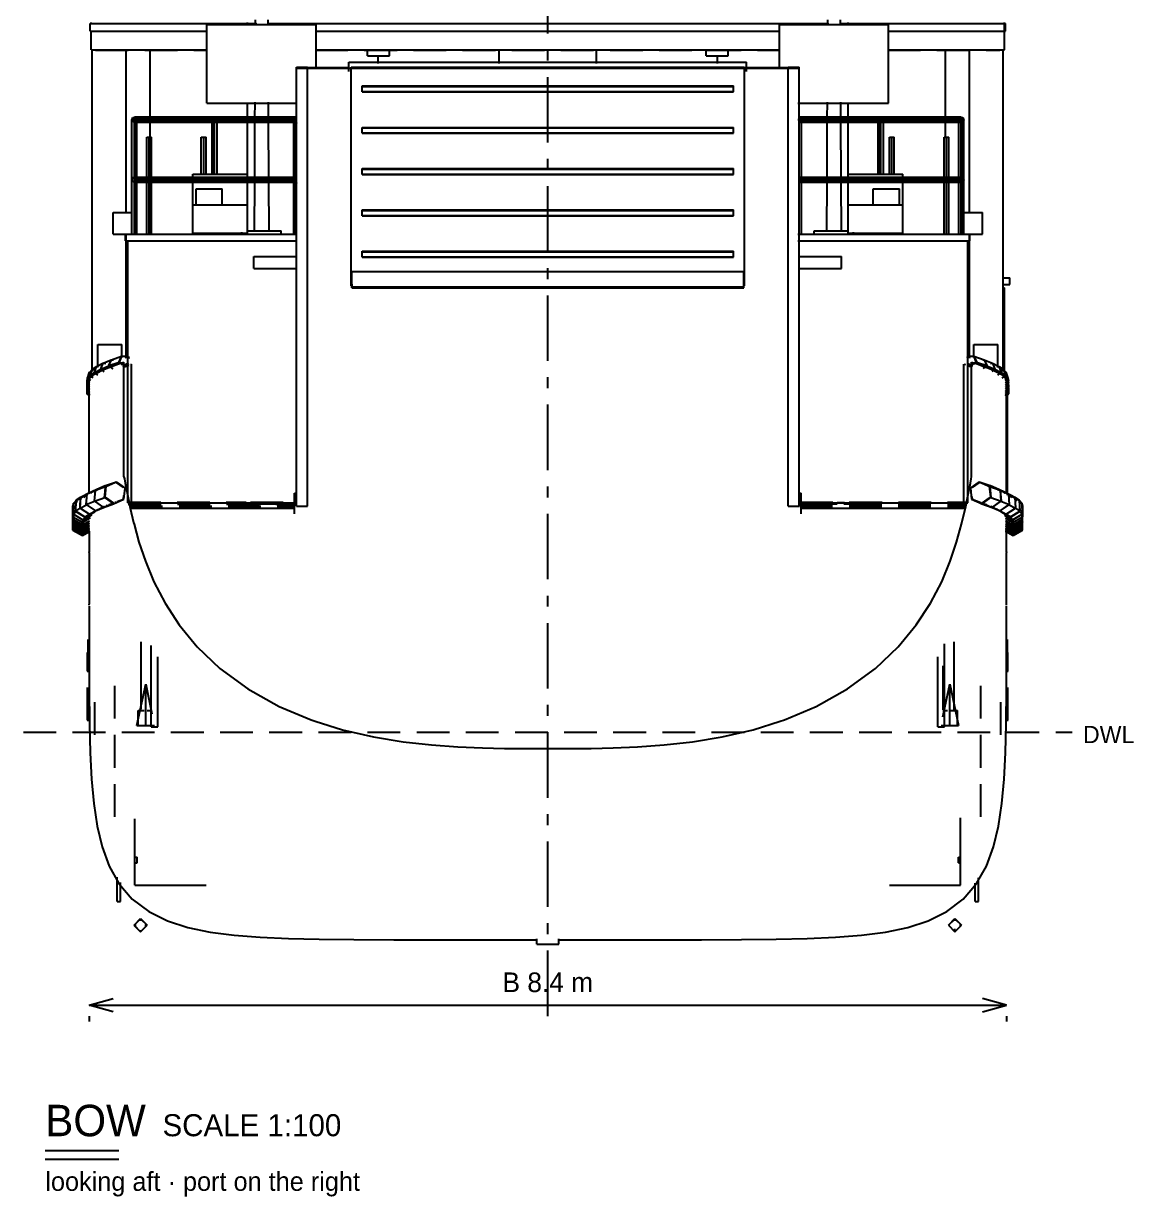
# Model space of a CAD drawing. Extents: x 5 to 836, y 5 to 589.
# Drawn here: x 458 to 559.6, y 370.5 to 477.9 of the extents above; entities that cross this region are included whole.
import ezdxf
from ezdxf.enums import TextEntityAlignment as Align

# ---------------------------------------------------------------- set-up
doc = ezdxf.new("R2010")
doc.units = 0
doc.linetypes.add('CENTER', pattern=[10, 6, -1.5, 1, -1.5])
doc.linetypes.add('DASHED', pattern=[4.5, 3, -1.5])
for name, color, linetype in [('CENTRE', 4, 'CENTER'), ('DETAIL', 8, 'CONTINUOUS'), ('DIM', 3, 'CONTINUOUS'), ('MARKING', 4, 'DASHED'), ('OUTLINE', 7, 'CONTINUOUS'), ('TEXT', 7, 'CONTINUOUS'), ('THIN', 7, 'CONTINUOUS'), ('WATERLINE', 4, 'DASHED')]:
    doc.layers.add(name, color=color, linetype=linetype)

msp = doc.modelspace()

# ---------------------------------------------------------------- linework, layer by layer
at = {"layer": 'CENTRE'}
msp.add_line((506, 387), (506, 581), dxfattribs=at)
at = {"layer": 'DETAIL'}
for p, q in [((464.1, 477.2), (464.1, 477.9)), ((464.1, 477.9), (479.35, 477.9)), ((464.1, 477.2), (474.8, 477.2)), ((464.2, 477.86), (464.2, 478)), ((464.2, 475.5), (464.2, 477.24)), ((474.8, 470.6), (474.8, 477.8)), ((474.8, 477.8), (484.8, 477.8)), ((478.5, 477.86), (478.5, 478)), ((480.33, 477.9), (531.74, 477.9)), ((484.74, 477.2), (527.26, 477.2)), ((484.8, 473.82), (484.8, 477.8)), ((527.2, 473.82), (527.2, 477.8)), ((527.2, 477.8), (537.2, 477.8)), ((532.72, 477.9), (547.9, 477.9)), ((533.5, 477.86), (533.5, 478)), ((537.13, 477.2), (547.9, 477.2)), ((537.2, 470.6), (537.2, 477.8)), ((547.8, 475.5), (547.8, 478)), ((547.9, 477.2), (547.9, 477.9)), ((464.2, 475.5), (474.86, 475.5)), ((464.3, 446.04), (464.3, 475.5)), ((484.73, 475.5), (527.2, 475.5)), ((489.5, 474.95), (489.5, 475.45)), ((489.5, 475.45), (491.5, 475.45)), ((489.5, 474.95), (491.5, 474.95)), ((490.46, 474.23), (490.46, 474.93)), ((491.5, 474.95), (491.5, 475.45)), ((501.54, 474.23), (501.54, 475.49)), ((510.46, 474.23), (510.46, 475.49)), ((520.5, 475.45), (522.5, 475.45)), ((520.5, 474.95), (520.5, 475.45)), ((520.5, 474.95), (522.5, 474.95)), ((521.54, 474.23), (521.54, 474.93)), ((522.5, 474.95), (522.5, 475.45)), ((537.13, 475.5), (547.8, 475.5)), ((547.7, 446.04), (547.7, 475.5)), ((483, 433.69), (483, 473.89)), ((483, 473.89), (484, 473.89)), ((483, 473.82), (529, 473.82)), ((484, 433.69), (484, 473.89)), ((484, 473.88), (487.85, 473.88)), ((487.8, 473.51), (487.8, 474.35)), ((488, 453.89), (488, 473.89)), ((488, 473.89), (524, 473.89)), ((524, 453.89), (524, 473.89)), ((524.08, 473.88), (528, 473.88)), ((524.2, 473.51), (524.2, 474.35)), ((528, 473.89), (529, 473.89)), ((528, 433.69), (528, 473.89)), ((529, 433.69), (529, 473.89)), ((489, 471.64), (489, 472.18)), ((489, 472.18), (523, 472.18)), ((489, 472.14), (523, 472.14)), ((489, 471.68), (523, 471.68)), ((489, 471.64), (523, 471.64)), ((523, 471.64), (523, 472.18)), ((474.8, 470.6), (483.05, 470.6)), ((478.5, 469.2), (478.5, 470.67)), ((528.88, 470.6), (537.2, 470.6)), ((533.5, 469.2), (533.5, 470.68)), ((467.91, 469.02), (468, 469.3)), ((467.91, 469.1), (483.06, 469.1)), ((467.91, 458.6), (467.91, 469.1)), ((467.91, 469.02), (468.15, 468.85)), ((468, 469.3), (468.29, 469.3)), ((468, 469.03), (468, 469.1)), ((468.15, 469.34), (483, 469.34)), ((468.15, 458.6), (468.15, 469.34)), ((468.15, 469.25), (483, 469.25)), ((468.15, 468.85), (468.38, 469.02)), ((468.15, 468.86), (483, 468.86)), ((468.29, 469.3), (468.38, 469.02)), ((468.29, 463.75), (468.29, 468.96)), ((468.29, 468.95), (482.86, 468.95)), ((468.38, 458.6), (468.38, 469.1)), ((475.26, 464.02), (475.26, 468.96)), ((475.35, 464.02), (475.35, 468.96)), ((475.5, 469.22), (475.5, 469.34)), ((475.5, 464.02), (475.5, 468.98)), ((475.74, 464.02), (475.74, 468.96)), ((478.5, 463.74), (478.5, 468.99)), ((482.76, 469.02), (482.85, 469.3)), ((482.76, 458.6), (482.76, 469.1)), ((482.76, 469.02), (483, 468.85)), ((482.85, 469.3), (483.03, 469.3)), ((482.85, 463.75), (482.85, 468.96)), ((483, 468.85), (483.05, 468.88)), ((489, 467.86), (489, 468.39)), ((489, 468.39), (523, 468.39)), ((523, 467.86), (523, 468.39)), ((528.88, 469.1), (544.09, 469.1)), ((528.91, 469.3), (529.15, 469.3)), ((529, 469.34), (543.85, 469.34)), ((529, 469.25), (543.85, 469.25)), ((529, 468.85), (529.24, 469.02)), ((529, 468.86), (543.85, 468.86)), ((529.15, 469.3), (529.24, 469.02)), ((529.21, 468.95), (543.64, 468.95)), ((529.24, 458.6), (529.24, 469.1)), ((533.5, 463.74), (533.5, 469)), ((536.26, 464.02), (536.26, 468.96)), ((536.35, 464.02), (536.35, 468.96)), ((536.5, 469.22), (536.5, 469.34)), ((536.5, 464.02), (536.5, 468.98)), ((536.74, 464.02), (536.74, 468.96)), ((543.62, 469.02), (543.71, 469.3)), ((543.62, 458.6), (543.62, 469.1)), ((543.62, 469.02), (543.85, 468.85)), ((543.71, 469.3), (544, 469.3)), ((543.85, 458.6), (543.85, 469.34)), ((543.85, 468.85), (544.09, 469.02)), ((544, 469.3), (544.09, 469.02)), ((544, 458.6), (544, 469.1)), ((544.09, 458.6), (544.09, 469.1)), ((469.28, 467.5), (469.72, 467.5)), ((469.28, 463.72), (469.28, 467.5)), ((469.5, 463.72), (469.5, 467.5)), ((469.72, 463.72), (469.72, 467.5)), ((474.28, 467.5), (474.72, 467.5)), ((474.28, 464), (474.28, 467.5)), ((474.5, 464), (474.5, 467.5)), ((474.72, 464), (474.72, 467.5)), ((489, 468.36), (523, 468.36)), ((489, 467.9), (523, 467.9)), ((489, 467.86), (523, 467.86)), ((537.28, 467.5), (537.72, 467.5)), ((537.28, 464), (537.28, 467.5)), ((537.5, 464), (537.5, 467.5)), ((537.72, 464), (537.72, 467.5)), ((542.28, 467.5), (542.72, 467.5)), ((542.28, 463.72), (542.28, 467.5)), ((542.5, 463.72), (542.5, 467.5)), ((542.72, 463.72), (542.72, 467.5)), ((473.5, 463.75), (473.5, 464.1)), ((489, 464.08), (489, 464.61)), ((489, 464.61), (523, 464.61)), ((489, 464.57), (523, 464.57)), ((489, 464.11), (523, 464.11)), ((523, 464.08), (523, 464.61)), ((538.5, 463.75), (538.5, 464.1)), ((467.91, 463.52), (468, 463.8)), ((467.91, 463.52), (468.15, 463.35)), ((468, 463.8), (468.29, 463.8)), ((468.15, 463.84), (483, 463.84)), ((468.15, 463.6), (483, 463.6)), ((468.15, 463.35), (468.38, 463.52)), ((468.15, 463.36), (483, 463.36)), ((468.29, 463.8), (468.38, 463.52)), ((468.29, 463.75), (482.86, 463.75)), ((468.29, 458.6), (468.29, 463.47)), ((468.29, 463.45), (482.86, 463.45)), ((469.28, 458.55), (469.28, 463.44)), ((469.5, 458.55), (469.5, 463.44)), ((469.72, 458.55), (469.72, 463.44)), ((473.5, 458.7), (473.5, 463.48)), ((478.5, 458.7), (478.5, 463.48)), ((482.76, 463.52), (482.85, 463.8)), ((482.76, 463.52), (483, 463.35)), ((482.85, 463.8), (483.03, 463.8)), ((482.85, 458.6), (482.85, 463.47)), ((483, 463.35), (483.05, 463.38)), ((489, 464.08), (523, 464.08)), ((528.97, 463.8), (529.15, 463.8)), ((529, 463.84), (543.85, 463.84)), ((529, 463.6), (543.85, 463.6)), ((529, 463.35), (529.24, 463.52)), ((529, 463.36), (543.85, 463.36)), ((529.15, 463.8), (529.24, 463.52)), ((529.21, 463.75), (543.64, 463.75)), ((529.21, 463.45), (543.64, 463.45)), ((533.5, 458.7), (533.5, 463.48)), ((538.5, 458.7), (538.5, 463.48)), ((542.28, 458.55), (542.28, 463.44)), ((542.5, 458.55), (542.5, 463.44)), ((542.72, 458.55), (542.72, 463.44)), ((543.62, 463.52), (543.71, 463.8)), ((543.62, 463.52), (543.85, 463.35)), ((543.71, 463.8), (544, 463.8)), ((543.85, 463.35), (544.09, 463.52)), ((544, 463.8), (544.09, 463.52)), ((473.8, 462.75), (476.2, 462.75)), ((535.8, 462.75), (538.2, 462.75)), ((473.5, 461.3), (478.5, 461.3)), ((533.5, 461.3), (538.5, 461.3)), ((466.2, 460.6), (467.93, 460.6)), ((466.2, 458.6), (466.2, 460.6)), ((489, 460.29), (489, 460.83)), ((489, 460.83), (523, 460.83)), ((489, 460.79), (523, 460.79)), ((489, 460.33), (523, 460.33)), ((489, 460.29), (523, 460.29)), ((523, 460.29), (523, 460.83)), ((544, 460.6), (545.8, 460.6)), ((545.8, 458.6), (545.8, 460.6)), ((478, 458.6), (478, 458.78)), ((478.42, 458.9), (481.6, 458.9)), ((481.6, 458.6), (481.6, 458.9)), ((530.4, 458.6), (530.4, 458.9)), ((530.4, 458.9), (533.52, 458.9)), ((534, 458.6), (534, 458.78)), ((466.2, 458.6), (483.06, 458.6)), ((467.35, 458), (467.35, 458.6)), ((467.35, 458), (483.03, 458)), ((467.55, 434), (467.55, 458)), ((473.5, 458.7), (478.5, 458.7)), ((528.88, 458.6), (545.8, 458.6)), ((528.9, 458), (544.65, 458)), ((533.5, 458.7), (538.5, 458.7)), ((544.45, 434), (544.45, 458)), ((544.65, 458), (544.65, 458.6)), ((489, 456.51), (489, 457.04)), ((489, 457.04), (523, 457.04)), ((489, 457), (523, 457)), ((523, 456.51), (523, 457.04)), ((479.1, 455.45), (479.1, 456.55)), ((489, 456.54), (523, 456.54)), ((489, 456.51), (523, 456.51)), ((532.9, 455.45), (532.9, 456.55)), ((547.63, 456), (547.7, 456)), ((488.05, 453.7), (488.05, 455.2)), ((488.05, 455.2), (523.95, 455.2)), ((523.88, 455.09), (523.95, 455.09)), ((523.95, 453.7), (523.95, 455.2)), ((547.7, 454.6), (548.3, 454.6)), ((548.3, 454), (548.3, 454.6)), ((488, 453.98), (488.14, 453.98)), ((488, 453.89), (488.14, 453.89)), ((488.05, 453.8), (523.95, 453.8)), ((488.05, 453.7), (523.95, 453.7)), ((523.93, 453.98), (524, 453.98)), ((523.93, 453.89), (524, 453.89)), ((547.6, 453.7), (547.8, 453.7)), ((547.7, 454), (548.3, 454)), ((547.8, 445.96), (547.8, 453.7)), ((464.8, 448.5), (467, 448.5)), ((464.8, 446.42), (464.8, 448.5)), ((467, 447.32), (467, 448.5)), ((545, 447.32), (545, 448.5)), ((545, 448.5), (547.2, 448.5)), ((547.2, 446.42), (547.2, 448.5)), ((465.29, 446.79), (466.04, 447.11)), ((465.82, 446.56), (466.04, 447.11)), ((465.82, 446.57), (466.05, 447.11)), ((465.82, 446.57), (466.75, 446.9)), ((466.04, 447.11), (466.24, 447.09)), ((466.05, 447.11), (466.98, 447.44)), ((466.05, 447.11), (466.24, 447.09)), ((466.75, 446.91), (466.99, 447.45)), ((466.75, 446.9), (466.98, 447.44)), ((466.75, 446.91), (466.8, 446.93)), ((466.75, 446.91), (467.04, 446.65)), ((466.75, 446.9), (467.05, 446.65)), ((466.8, 446.93), (467.04, 447.46)), ((466.8, 446.93), (467.24, 446.53)), ((466.98, 447.44), (467.57, 447.39)), ((466.99, 447.45), (467.04, 447.46)), ((466.99, 447.45), (467.57, 447.39)), ((467.04, 447.46), (467.62, 447.4)), ((467.32, 447.3), (467.57, 447.39)), ((467.57, 447.39), (467.62, 447.4)), ((467.57, 447.39), (467.58, 447.33)), ((467.57, 447.39), (467.58, 447.32)), ((467.62, 447.4), (467.66, 447.21)), ((544.38, 447.4), (544.96, 447.46)), ((544.38, 447.4), (544.43, 447.39)), ((544.42, 447.33), (544.43, 447.39)), ((544.42, 447.32), (544.43, 447.39)), ((544.43, 447.39), (545.01, 447.45)), ((544.43, 447.39), (545.02, 447.44)), ((544.43, 447.39), (544.68, 447.3)), ((544.76, 446.53), (545.2, 446.93)), ((544.96, 447.46), (545.2, 446.93)), ((544.96, 447.46), (545.01, 447.45)), ((545, 446.69), (545.25, 446.91)), ((545, 446.69), (545.25, 446.9)), ((545.01, 447.45), (545.25, 446.91)), ((545.02, 447.44), (545.25, 446.9)), ((545.02, 447.44), (545.95, 447.11)), ((545.2, 446.93), (545.25, 446.91)), ((545.25, 446.9), (546.18, 446.57)), ((545.82, 447.1), (545.95, 447.11)), ((545.83, 447.1), (545.96, 447.11)), ((545.95, 447.11), (546.18, 446.57)), ((545.96, 447.11), (546.18, 446.56)), ((545.96, 447.11), (546.71, 446.79)), ((463.87, 445.4), (464.06, 445.96)), ((463.87, 445.41), (464.07, 445.96)), ((464.01, 445.73), (464.06, 445.96)), ((464.06, 445.96), (464.25, 445.96)), ((464.07, 445.96), (464.29, 446.21)), ((464.07, 445.96), (464.26, 445.96)), ((464.09, 445.67), (464.29, 446.22)), ((464.09, 445.66), (464.29, 446.21)), ((464.09, 445.67), (464.49, 445.94)), ((464.29, 446.22), (464.69, 446.49)), ((464.29, 446.22), (464.56, 446.21)), ((464.29, 446.21), (464.55, 446.21)), ((464.49, 445.95), (464.7, 446.5)), ((464.49, 445.94), (464.69, 446.49)), ((464.49, 445.95), (465.07, 446.24)), ((464.49, 445.95), (464.79, 445.7)), ((464.49, 445.94), (464.75, 445.74)), ((464.69, 446.49), (464.82, 446.49)), ((464.7, 446.5), (465.28, 446.79)), ((464.7, 446.5), (464.83, 446.49)), ((465.07, 446.24), (465.28, 446.79)), ((465.07, 446.25), (465.29, 446.79)), ((465.07, 446.25), (465.82, 446.56)), ((465.07, 446.25), (465.36, 446)), ((465.07, 446.24), (465.32, 446.03)), ((465.28, 446.79), (465.54, 446.77)), ((465.29, 446.79), (465.55, 446.77)), ((465.82, 446.57), (466.16, 446.27)), ((465.82, 446.56), (466.17, 446.27)), ((467.13, 446.49), (467.19, 446.52)), ((467.14, 446.56), (467.19, 446.52)), ((467.15, 446.56), (467.19, 446.52)), ((467.19, 446.52), (467.64, 446.78)), ((467.19, 446.52), (467.64, 446.78)), ((467.19, 446.52), (467.24, 446.53)), ((467.2, 446.64), (467.63, 446.79)), ((467.24, 446.53), (467.63, 446.76)), ((544.42, 446.75), (544.81, 446.52)), ((544.42, 446.75), (544.81, 446.52)), ((544.42, 446.73), (544.76, 446.53)), ((544.43, 446.77), (544.86, 446.62)), ((544.76, 446.53), (544.81, 446.52)), ((544.81, 446.52), (544.85, 446.56)), ((544.81, 446.52), (544.86, 446.56)), ((544.81, 446.52), (544.87, 446.49)), ((545.88, 446.31), (546.18, 446.56)), ((545.89, 446.31), (546.18, 446.57)), ((546.18, 446.56), (546.93, 446.25)), ((546.52, 446.78), (546.71, 446.79)), ((546.53, 446.78), (546.72, 446.79)), ((546.68, 446.03), (546.93, 446.24)), ((546.69, 446.04), (546.93, 446.25)), ((546.71, 446.79), (546.93, 446.25)), ((546.72, 446.79), (546.93, 446.24)), ((546.72, 446.79), (547.3, 446.5)), ((546.93, 446.24), (547.51, 445.95)), ((547.1, 446.49), (547.3, 446.5)), ((547.11, 446.48), (547.31, 446.49)), ((547.2, 445.7), (547.51, 445.94)), ((547.21, 445.7), (547.51, 445.95)), ((547.3, 446.5), (547.51, 445.95)), ((547.31, 446.49), (547.51, 445.94)), ((547.31, 446.49), (547.71, 446.22)), ((547.38, 446.21), (547.71, 446.22)), ((547.39, 446.21), (547.71, 446.21)), ((547.51, 445.94), (547.91, 445.67)), ((547.71, 446.22), (547.91, 445.67)), ((547.71, 446.21), (547.91, 445.66)), ((547.71, 446.21), (547.93, 445.96)), ((547.8, 445.96), (547.93, 445.96)), ((547.81, 445.96), (547.94, 445.96)), ((547.93, 445.96), (548.13, 445.41)), ((547.94, 445.96), (548.13, 445.4)), ((547.94, 445.96), (547.99, 445.73)), ((463.82, 445.17), (464.01, 445.73)), ((463.82, 445.17), (464.01, 445.72)), ((463.82, 444.95), (464.01, 445.51)), ((463.82, 445.17), (463.87, 445.4)), ((463.82, 444.76), (463.97, 445.2)), ((463.82, 443.96), (463.82, 445.17)), ((463.82, 445.17), (464.04, 445.01)), ((463.82, 445.17), (464.03, 445.01)), ((463.82, 444.7), (463.96, 445.14)), ((463.82, 444.7), (463.97, 445.14)), ((463.82, 444.6), (463.97, 445.04)), ((463.82, 444.59), (463.97, 445.03)), ((463.82, 444.95), (463.94, 444.99)), ((463.82, 444.51), (463.97, 444.95)), ((463.82, 444.95), (464.04, 444.8)), ((463.82, 444.44), (463.97, 444.87)), ((463.82, 444.43), (463.97, 444.86)), ((463.82, 444.7), (463.86, 444.8)), ((463.82, 444.76), (463.94, 444.8)), ((463.82, 444.35), (463.97, 444.79)), ((463.82, 444.76), (464.04, 444.61)), ((463.86, 444.8), (463.96, 444.73)), ((463.87, 445.41), (464.09, 445.66)), ((463.87, 445.41), (464.13, 445.21)), ((463.87, 445.4), (464.14, 445.21)), ((463.87, 444.77), (463.96, 445.15)), ((463.87, 444.77), (463.94, 444.78)), ((463.87, 444.77), (463.93, 444.73)), ((464.01, 445.73), (464.14, 445.73)), ((464.01, 445.72), (464.14, 445.72)), ((464.01, 445.45), (464.01, 445.72)), ((464.01, 445.51), (464.04, 445.46)), ((464.09, 445.67), (464.35, 445.47)), ((464.09, 445.66), (464.35, 445.46)), ((547.59, 445.42), (547.91, 445.66)), ((547.6, 445.43), (547.91, 445.67)), ((547.87, 445.21), (548.13, 445.41)), ((547.91, 445.66), (548.13, 445.41)), ((547.91, 444.97), (548.18, 445.17)), ((547.91, 444.97), (548.18, 445.17)), ((547.91, 444.76), (548.18, 444.95)), ((547.91, 444.57), (548.18, 444.76)), ((547.92, 445.25), (548.13, 445.4)), ((547.93, 445.73), (547.99, 445.73)), ((547.93, 445.72), (547.99, 445.72)), ((547.99, 445.73), (548.18, 445.17)), ((547.99, 445.32), (547.99, 445.72)), ((547.99, 445.72), (548.18, 445.17)), ((547.99, 445.51), (548.18, 444.95)), ((548.06, 444.99), (548.18, 444.95)), ((548.07, 445.07), (548.18, 444.76)), ((548.07, 445.01), (548.18, 444.7)), ((548.07, 444.91), (548.18, 444.6)), ((548.07, 444.9), (548.18, 444.59)), ((548.07, 444.82), (548.18, 444.51)), ((548.07, 444.73), (548.13, 444.77)), ((548.07, 444.75), (548.18, 444.44)), ((548.08, 445.01), (548.18, 444.7)), ((548.08, 444.96), (548.13, 444.77)), ((548.09, 444.77), (548.14, 444.8)), ((548.12, 444.78), (548.18, 444.76)), ((548.13, 445.4), (548.18, 445.17)), ((548.14, 444.8), (548.18, 444.7)), ((548.18, 443.96), (548.18, 445.17)), ((463.82, 444.31), (463.97, 444.74)), ((463.82, 444.28), (463.97, 444.72)), ((463.82, 444.7), (463.93, 444.62)), ((463.82, 444.7), (463.93, 444.62)), ((463.82, 444.22), (463.97, 444.65)), ((463.82, 444.6), (463.94, 444.64)), ((463.82, 444.2), (463.97, 444.63)), ((463.82, 444.6), (463.93, 444.53)), ((463.82, 444.16), (463.97, 444.6)), ((463.82, 444.59), (464.04, 444.44)), ((463.82, 444.51), (463.94, 444.55)), ((463.82, 444.11), (463.97, 444.54)), ((463.82, 444.51), (463.93, 444.44)), ((463.82, 444.07), (463.97, 444.5)), ((463.82, 444.44), (464, 444.5)), ((463.82, 444.43), (463.94, 444.47)), ((463.82, 444.03), (463.97, 444.47)), ((463.82, 444.44), (464.04, 444.29)), ((463.82, 444.43), (463.93, 444.35)), ((463.82, 443.99), (463.97, 444.43)), ((463.82, 443.96), (463.97, 444.41)), ((463.82, 444.35), (463.94, 444.39)), ((463.82, 443.95), (463.97, 444.38)), ((463.82, 444.35), (463.93, 444.28)), ((463.82, 444.31), (463.94, 444.35)), ((463.82, 444.28), (463.94, 444.32)), ((463.82, 444.31), (464.04, 444.15)), ((463.82, 444.28), (463.93, 444.2)), ((463.82, 444.22), (463.94, 444.26)), ((463.82, 444.2), (463.94, 444.24)), ((463.82, 444.22), (463.93, 444.14)), ((463.82, 444.16), (463.94, 444.2)), ((463.82, 444.2), (464.04, 444.04)), ((463.82, 444.16), (463.93, 444.08)), ((463.82, 444.11), (463.94, 444.15)), ((463.82, 444.11), (464.04, 443.96)), ((463.82, 444.07), (463.94, 444.11)), ((463.82, 444.04), (464, 444.09)), ((463.82, 444.07), (464.04, 443.91)), ((463.82, 444.03), (463.94, 444.07)), ((463.82, 444), (463.94, 444.04)), ((463.82, 444.04), (464.04, 443.88)), ((463.82, 444.03), (464.04, 443.88)), ((463.82, 443.99), (463.94, 444.02)), ((463.82, 443.98), (463.94, 444.01)), ((463.82, 444), (464.04, 443.85)), ((463.82, 443.96), (463.94, 444)), ((463.82, 443.95), (463.95, 443.99)), ((463.82, 443.99), (464.04, 443.83)), ((463.82, 443.98), (464.04, 443.82)), ((463.82, 443.95), (463.94, 443.98)), ((463.82, 443.96), (464.04, 443.81)), ((463.82, 443.95), (464.04, 443.79)), ((547.91, 444.4), (548.18, 444.59)), ((547.91, 444.25), (548.18, 444.44)), ((547.91, 444.12), (548.18, 444.31)), ((547.91, 444.01), (548.18, 444.2)), ((547.91, 443.92), (548.18, 444.11)), ((547.91, 443.84), (548.18, 444.04)), ((547.91, 443.79), (548.18, 443.99)), ((547.91, 443.77), (548.18, 443.96)), ((547.91, 443.76), (548.18, 443.95)), ((548, 444.5), (548.18, 444.44)), ((548, 444.37), (548.18, 444.31)), ((548, 444.26), (548.18, 444.2)), ((548, 444.17), (548.18, 444.11)), ((548, 444.09), (548.18, 444.04)), ((548.02, 443.95), (548.18, 444.07)), ((548.02, 443.91), (548.18, 444.03)), ((548.02, 443.88), (548.18, 444)), ((548.05, 443.99), (548.18, 443.95)), ((548.06, 444), (548.18, 443.96)), ((548.06, 443.98), (548.18, 443.95)), ((548.07, 444.74), (548.18, 444.43)), ((548.07, 444.66), (548.18, 444.35)), ((548.07, 444.62), (548.18, 444.31)), ((548.07, 444.59), (548.18, 444.28)), ((548.07, 444.53), (548.18, 444.22)), ((548.07, 444.51), (548.18, 444.2)), ((548.07, 444.47), (548.18, 444.16)), ((548.07, 444.42), (548.18, 444.11)), ((548.07, 444.38), (548.18, 444.07)), ((548.07, 444.35), (548.18, 444.03)), ((548.07, 444.31), (548.18, 443.99)), ((548.07, 444.28), (548.18, 443.96)), ((548.07, 444.26), (548.18, 443.95)), ((548.1, 434.71), (548.1, 444.7)), ((548.12, 444.66), (548.18, 444.7)), ((548.12, 444.66), (548.18, 444.7)), ((548.12, 444.62), (548.18, 444.6)), ((548.12, 444.57), (548.18, 444.6)), ((548.12, 444.53), (548.18, 444.51)), ((548.12, 444.48), (548.18, 444.51)), ((548.12, 444.45), (548.18, 444.43)), ((548.12, 444.39), (548.18, 444.43)), ((548.12, 444.37), (548.18, 444.35)), ((548.12, 444.31), (548.18, 444.35)), ((548.12, 444.3), (548.18, 444.28)), ((548.12, 444.24), (548.18, 444.28)), ((548.12, 444.24), (548.18, 444.22)), ((548.12, 444.18), (548.18, 444.22)), ((548.12, 444.18), (548.18, 444.16)), ((548.12, 444.12), (548.18, 444.16)), ((548.12, 444.09), (548.18, 444.07)), ((548.12, 444.05), (548.18, 444.03)), ((548.12, 444.01), (548.18, 443.99)), ((463.81, 434.82), (464.71, 435.27)), ((463.83, 434.83), (464.72, 435.27)), ((463.83, 434.83), (464.58, 435.14)), ((464.13, 434.97), (464.71, 435.27)), ((464.5, 434.16), (464.59, 435.16)), ((464.51, 434.15), (464.58, 435.14)), ((464.58, 435.14), (465.48, 435.58)), ((464.59, 435.16), (465.5, 435.58)), ((464.59, 435.16), (465.52, 435.49)), ((464.71, 435.27), (464.76, 435.23)), ((464.72, 435.27), (465.48, 435.58)), ((464.72, 435.27), (464.78, 435.23)), ((465.43, 434.5), (465.53, 435.5)), ((465.44, 434.5), (465.52, 435.49)), ((465.48, 435.58), (465.59, 435.5)), ((465.48, 434.52), (465.58, 435.52)), ((465.5, 435.58), (466.43, 435.91)), ((465.5, 435.58), (465.55, 435.54)), ((465.52, 435.49), (466.43, 435.91)), ((465.53, 435.5), (466.44, 435.91)), ((465.53, 435.5), (465.58, 435.52)), ((465.58, 435.52), (466.49, 435.93)), ((466.43, 435.91), (467.13, 435.41)), ((466.44, 435.91), (466.49, 435.93)), ((466.44, 435.91), (467.14, 435.4)), ((466.49, 435.93), (467.3, 435.34)), ((467.2, 434.35), (467.3, 435.34)), ((544.7, 435.34), (545.51, 435.93)), ((544.7, 435.34), (544.8, 434.35)), ((544.86, 435.4), (545.56, 435.91)), ((544.87, 435.41), (545.57, 435.91)), ((545.51, 435.93), (546.42, 435.52)), ((545.51, 435.93), (545.56, 435.91)), ((545.56, 435.91), (546.47, 435.5)), ((545.57, 435.91), (546.48, 435.49)), ((545.57, 435.91), (546.5, 435.58)), ((546.41, 435.5), (546.52, 435.58)), ((546.42, 435.52), (546.52, 434.52)), ((546.42, 435.52), (546.47, 435.5)), ((546.45, 435.54), (546.5, 435.58)), ((546.47, 435.5), (546.57, 434.5)), ((546.48, 435.49), (546.56, 434.5)), ((546.48, 435.49), (547.41, 435.16)), ((546.5, 435.58), (547.41, 435.16)), ((546.52, 435.58), (547.42, 435.14)), ((546.52, 435.58), (547.28, 435.27)), ((547.18, 435.19), (547.29, 435.27)), ((547.22, 435.23), (547.28, 435.27)), ((547.28, 435.27), (548.17, 434.83)), ((547.29, 435.27), (547.87, 434.98)), ((547.29, 435.27), (548.19, 434.82)), ((547.41, 435.16), (547.5, 434.16)), ((547.42, 435.14), (547.49, 434.15)), ((547.42, 435.14), (548.17, 434.83)), ((462.59, 433.96), (462.93, 434.15)), ((462.6, 433.97), (462.82, 434.22)), ((462.6, 433.97), (462.95, 434.16)), ((462.79, 433.24), (462.83, 434.24)), ((462.8, 433.22), (462.82, 434.22)), ((462.82, 434.22), (463.69, 434.7)), ((462.83, 434.24), (463.71, 434.7)), ((462.83, 434.24), (463.23, 434.51)), ((463.18, 433.53), (463.24, 434.52)), ((463.19, 433.51), (463.23, 434.51)), ((463.23, 434.51), (464.11, 434.97)), ((463.24, 434.52), (464.13, 434.97)), ((463.24, 434.52), (463.82, 434.82)), ((463.52, 434.5), (463.69, 434.7)), ((463.69, 434.7), (463.75, 434.67)), ((463.71, 434.7), (464.11, 434.97)), ((463.71, 434.7), (463.77, 434.67)), ((463.75, 433.84), (463.83, 434.83)), ((463.75, 433.84), (464.51, 434.15)), ((463.76, 433.82), (463.81, 434.82)), ((464.11, 434.97), (464.22, 434.9)), ((464.13, 434.97), (464.24, 434.9)), ((464.5, 434.16), (465.44, 434.5)), ((464.5, 434.16), (465.32, 433.59)), ((464.51, 434.15), (465.33, 433.58)), ((465.43, 434.5), (465.48, 434.52)), ((465.43, 434.5), (466.24, 433.92)), ((465.44, 434.5), (466.25, 433.92)), ((465.48, 434.52), (466.29, 433.94)), ((466.24, 433.91), (467.2, 434.35)), ((466.25, 433.92), (467.15, 434.34)), ((466.41, 434.07), (466.47, 434.09)), ((466.59, 434.14), (467.15, 434.34)), ((467.15, 434.34), (467.18, 434.67)), ((467.15, 434.33), (467.18, 434.66)), ((467.15, 434.33), (467.2, 434.35)), ((469.28, 434), (469.28, 434.07)), ((469.5, 434), (469.5, 434.07)), ((469.72, 434), (469.72, 434.07)), ((474.28, 434), (474.28, 434.07)), ((474.5, 434), (474.5, 434.07)), ((474.72, 434), (474.72, 434.07)), ((477.17, 433.83), (477.17, 434.1)), ((477.7, 434), (477.7, 434.07)), ((477.9, 434), (477.9, 434.07)), ((478.03, 433.83), (478.03, 434.1)), ((478.3, 433.9), (478.3, 434.04)), ((478.5, 434), (478.5, 434.07)), ((478.5, 434.01), (479.5, 434.01)), ((478.9, 433.9), (478.9, 434.07)), ((479.1, 434), (479.1, 434.07)), ((479.5, 433.9), (479.5, 434.07)), ((482.8, 433.01), (482.8, 434.9)), ((529.2, 433.01), (529.2, 434.9)), ((532.5, 433.9), (532.5, 434.07)), ((532.5, 434.01), (533.5, 434.01)), ((532.9, 434), (532.9, 434.07)), ((533.1, 433.9), (533.1, 434.04)), ((533.5, 434), (533.5, 434.07)), ((533.7, 433.9), (533.7, 434.04)), ((533.97, 433.83), (533.97, 434.1)), ((534.1, 434), (534.1, 434.07)), ((534.3, 434), (534.3, 434.07)), ((534.83, 433.83), (534.83, 434.1)), ((536.58, 434), (536.58, 434.07)), ((536.6, 434), (536.6, 434.07)), ((536.8, 434), (536.8, 434.07)), ((537.02, 434), (537.02, 434.07)), ((537.28, 434), (537.28, 434.07)), ((537.3, 434), (537.3, 434.07)), ((537.5, 434), (537.5, 434.07)), ((537.72, 434), (537.72, 434.07)), ((539.1, 434), (539.1, 434.07)), ((542.28, 434), (542.28, 434.07)), ((542.5, 434), (542.5, 434.07)), ((542.72, 434), (542.72, 434.07)), ((544.8, 434.35), (544.85, 434.33)), ((544.8, 434.35), (545.76, 433.91)), ((544.83, 434.59), (544.85, 434.33)), ((544.83, 434.53), (544.85, 434.34)), ((544.85, 434.34), (545.66, 434.05)), ((544.85, 434.34), (545.75, 433.92)), ((545.71, 433.94), (546.52, 434.52)), ((545.75, 433.92), (546.56, 434.5)), ((545.76, 433.92), (546.57, 434.5)), ((546.52, 434.52), (546.57, 434.5)), ((546.56, 434.5), (547.5, 434.16)), ((546.67, 433.58), (547.49, 434.15)), ((546.68, 433.59), (547.5, 434.16)), ((547.49, 434.15), (548.25, 433.84)), ((547.76, 434.9), (547.87, 434.97)), ((547.78, 434.9), (547.89, 434.97)), ((547.87, 434.97), (548.76, 434.52)), ((547.89, 434.97), (548.77, 434.51)), ((547.89, 434.97), (548.29, 434.7)), ((548.17, 434.83), (548.25, 433.84)), ((548.18, 434.63), (548.29, 434.7)), ((548.19, 434.82), (548.24, 433.82)), ((548.19, 434.82), (548.76, 434.52)), ((548.19, 434.63), (548.31, 434.7)), ((548.29, 434.7), (549.17, 434.24)), ((548.31, 434.7), (549.18, 434.22)), ((548.31, 434.7), (548.48, 434.5)), ((548.76, 434.52), (548.82, 433.53)), ((548.77, 434.51), (548.81, 433.51)), ((548.77, 434.51), (549.17, 434.24)), ((548.88, 434.26), (548.94, 434.23)), ((548.89, 434.25), (548.95, 434.22)), ((549.11, 434.13), (549.4, 433.97)), ((549.12, 434.12), (549.41, 433.96)), ((549.17, 434.24), (549.21, 433.24)), ((549.18, 434.22), (549.2, 433.22)), ((549.18, 434.22), (549.4, 433.97)), ((462.53, 433.72), (462.65, 433.79)), ((462.53, 431.5), (462.53, 433.72)), ((462.53, 432.72), (462.54, 433.72)), ((462.53, 433.51), (462.65, 433.57)), ((462.53, 433.51), (462.65, 433.44)), ((462.53, 433.32), (462.65, 433.38)), ((462.53, 433.29), (462.64, 433.37)), ((462.53, 433.25), (462.57, 433.36)), ((462.53, 433.25), (462.65, 433.32)), ((462.53, 433.26), (462.65, 433.32)), ((462.53, 433.32), (462.65, 433.25)), ((462.53, 433.29), (462.67, 433.31)), ((462.53, 433.29), (462.61, 432.29)), ((462.53, 433.25), (462.54, 432.25)), ((462.53, 433.16), (462.65, 433.23)), ((462.53, 433.15), (462.65, 433.21)), ((462.53, 433.16), (462.65, 433.09)), ((462.53, 433.15), (462.65, 433.08)), ((462.53, 433.07), (462.65, 433.13)), ((462.53, 433.07), (462.65, 433)), ((462.53, 432.99), (462.65, 433.06)), ((462.53, 432.98), (462.65, 433.05)), ((462.53, 432.98), (462.65, 432.92)), ((462.53, 432.91), (462.65, 432.97)), ((462.53, 432.72), (462.58, 432.96)), ((462.54, 433.72), (462.59, 433.96)), ((462.54, 433.72), (462.65, 433.79)), ((462.57, 432.97), (462.6, 433.97)), ((462.57, 433.36), (462.62, 433.39)), ((462.57, 433.36), (462.57, 432.36)), ((462.57, 432.97), (462.8, 433.22)), ((462.57, 432.97), (463.43, 432.45)), ((462.58, 432.96), (462.59, 433.96)), ((462.58, 432.96), (463.45, 432.45)), ((462.79, 433.24), (463.19, 433.51)), ((462.79, 433.24), (463.63, 432.71)), ((462.8, 433.22), (463.65, 432.7)), ((463.18, 433.53), (463.76, 433.82)), ((463.18, 433.53), (464.02, 432.98)), ((463.19, 433.51), (464.03, 432.98)), ((463.63, 432.71), (464.52, 433.17)), ((463.63, 432.71), (464.03, 432.98)), ((463.65, 432.7), (464.47, 433.15)), ((463.75, 433.84), (464.58, 433.27)), ((463.76, 433.82), (464.59, 433.27)), ((464.02, 432.98), (465.43, 433.69)), ((464.02, 432.98), (464.59, 433.27)), ((464.03, 432.98), (464.8, 433.38)), ((464.58, 433.27), (465.42, 433.68)), ((464.58, 433.27), (465.33, 433.58)), ((465.32, 433.59), (466.16, 433.98)), ((465.32, 433.59), (466.25, 433.92)), ((465.33, 433.58), (466.17, 433.99)), ((465.6, 433.76), (465.66, 433.78)), ((465.85, 433.86), (465.92, 433.89)), ((466.1, 433.97), (466.17, 433.99)), ((466.24, 433.92), (466.29, 433.94)), ((467.55, 434), (482.87, 434)), ((467.77, 433.51), (468.08, 432.2)), ((477.17, 433.83), (477.6, 433.67)), ((477.6, 433.67), (478.03, 433.83)), ((477.6, 433.67), (477.6, 433.74)), ((478.3, 433.9), (478.9, 433.9)), ((479.5, 433.9), (482.82, 433.9)), ((483, 433.69), (484, 433.69)), ((528, 433.69), (529, 433.69)), ((529.09, 434), (544.45, 434)), ((529.11, 433.9), (532.5, 433.9)), ((533.1, 433.9), (533.7, 433.9)), ((533.97, 433.83), (534.4, 433.67)), ((534.4, 433.67), (534.83, 433.83)), ((534.4, 433.67), (534.4, 433.74)), ((543.92, 432.2), (544.23, 433.51)), ((545.71, 433.94), (545.76, 433.92)), ((545.75, 433.92), (546.68, 433.59)), ((545.83, 433.99), (545.9, 433.97)), ((545.83, 433.99), (546.67, 433.58)), ((545.84, 433.98), (546.68, 433.59)), ((546.08, 433.89), (546.15, 433.86)), ((546.57, 433.69), (546.63, 433.66)), ((546.57, 433.69), (547.98, 432.98)), ((546.58, 433.68), (547.42, 433.27)), ((546.67, 433.58), (547.42, 433.27)), ((547.08, 433.44), (547.97, 432.98)), ((547.09, 433.49), (547.09, 433.43)), ((547.31, 433.29), (547.48, 433.17)), ((547.41, 433.27), (548.24, 433.82)), ((547.41, 433.27), (547.98, 432.98)), ((547.42, 433.27), (548.25, 433.84)), ((547.6, 433.11), (548.37, 432.71)), ((547.65, 433.09), (548.35, 432.7)), ((547.97, 432.98), (548.81, 433.51)), ((547.97, 432.98), (548.37, 432.71)), ((547.98, 432.98), (548.82, 433.53)), ((548.24, 433.82), (548.82, 433.53)), ((548.35, 432.7), (549.2, 433.22)), ((548.37, 432.71), (549.21, 433.24)), ((548.55, 432.45), (549.42, 432.96)), ((548.57, 432.45), (549.43, 432.97)), ((548.81, 433.51), (549.21, 433.24)), ((549.2, 433.22), (549.43, 432.97)), ((549.38, 433.39), (549.43, 433.36)), ((549.39, 432.29), (549.47, 433.29)), ((549.4, 433.97), (549.43, 432.97)), ((549.4, 433.3), (549.47, 433.29)), ((549.41, 433.96), (549.42, 432.96)), ((549.41, 433.96), (549.46, 433.72)), ((549.41, 433.76), (549.46, 433.72)), ((549.41, 433.75), (549.47, 433.72)), ((549.41, 433.54), (549.47, 433.51)), ((549.41, 433.47), (549.47, 433.51)), ((549.41, 433.35), (549.47, 433.32)), ((549.41, 433.33), (549.47, 433.29)), ((549.41, 433.28), (549.47, 433.32)), ((549.41, 433.29), (549.47, 433.25)), ((549.41, 433.29), (549.47, 433.26)), ((549.41, 433.19), (549.47, 433.16)), ((549.41, 433.18), (549.47, 433.15)), ((549.41, 433.13), (549.47, 433.16)), ((549.41, 433.11), (549.47, 433.15)), ((549.41, 433.1), (549.47, 433.07)), ((549.41, 433.03), (549.47, 433.07)), ((549.41, 433.03), (549.47, 432.99)), ((549.41, 433.02), (549.47, 432.98)), ((549.41, 432.95), (549.47, 432.98)), ((549.41, 432.94), (549.47, 432.91)), ((549.42, 432.96), (549.47, 432.72)), ((549.43, 432.36), (549.43, 433.36)), ((549.43, 433.36), (549.47, 433.25)), ((549.46, 433.72), (549.47, 432.72)), ((549.46, 432.25), (549.47, 433.25)), ((549.47, 431.5), (549.47, 433.72)), ((462.53, 432.86), (462.65, 432.93)), ((462.53, 432.91), (462.65, 432.84)), ((462.53, 432.84), (462.65, 432.9)), ((462.53, 432.86), (462.65, 432.8)), ((462.53, 432.84), (462.65, 432.77)), ((462.53, 432.77), (462.65, 432.84)), ((462.53, 432.75), (462.65, 432.82)), ((462.53, 432.72), (462.65, 432.78)), ((462.53, 432.77), (462.65, 432.71)), ((462.53, 432.75), (462.65, 432.69)), ((462.53, 432.66), (462.65, 432.73)), ((462.53, 432.72), (462.65, 432.65)), ((462.53, 432.72), (463.4, 432.22)), ((462.53, 432.72), (463.4, 432.22)), ((462.53, 432.62), (462.65, 432.69)), ((462.53, 432.59), (462.65, 432.66)), ((462.53, 432.66), (462.65, 432.59)), ((462.53, 432.58), (462.65, 432.65)), ((462.53, 432.62), (462.65, 432.55)), ((462.53, 432.55), (462.65, 432.62)), ((462.53, 432.54), (462.65, 432.61)), ((462.53, 432.53), (462.65, 432.6)), ((462.53, 432.59), (462.65, 432.52)), ((462.53, 432.51), (462.65, 432.58)), ((462.53, 432.5), (462.65, 432.57)), ((462.53, 432.55), (462.65, 432.49)), ((462.53, 432.53), (462.65, 432.46)), ((462.53, 432.51), (463.4, 432.01)), ((462.53, 432.51), (462.65, 432.44)), ((462.53, 432.5), (462.65, 432.43)), ((462.53, 432.32), (462.65, 432.38)), ((462.53, 432.32), (463.4, 431.82)), ((462.53, 432.26), (462.65, 432.19)), ((462.53, 432.16), (462.65, 432.23)), ((462.53, 432.15), (462.65, 432.21)), ((462.53, 432.16), (462.65, 432.09)), ((462.53, 432.15), (463.4, 431.65)), ((462.53, 432.07), (462.65, 432.13)), ((462.53, 432.07), (462.65, 432)), ((462.53, 431.98), (462.65, 432.05)), ((462.53, 431.99), (463.4, 431.49)), ((462.53, 431.98), (462.65, 431.92)), ((462.53, 431.91), (462.65, 431.97)), ((462.53, 431.86), (462.65, 431.93)), ((462.53, 431.91), (462.65, 431.84)), ((462.53, 431.84), (462.65, 431.9)), ((462.53, 431.86), (463.4, 431.36)), ((462.54, 432.25), (462.57, 432.36)), ((462.54, 432.25), (462.65, 432.19)), ((462.57, 432.36), (462.63, 432.32)), ((463.4, 432.21), (464.15, 432.65)), ((463.4, 432.22), (464.15, 432.65)), ((463.4, 432.22), (463.45, 432.45)), ((463.4, 432), (464.03, 432.37)), ((463.4, 431), (463.4, 432.22)), ((463.4, 431.82), (464.04, 432.18)), ((463.4, 431.65), (464.04, 432.01)), ((463.4, 431.49), (464.04, 431.86)), ((463.43, 432.45), (464.25, 432.9)), ((463.43, 432.45), (463.65, 432.7)), ((463.45, 432.45), (464.14, 432.85)), ((468.08, 432.2), (468.12, 432.04)), ((468.12, 432.04), (468.57, 430.41)), ((543.43, 430.41), (543.88, 432.04)), ((543.88, 432.04), (543.92, 432.2)), ((547.8, 432.88), (548.55, 432.45)), ((547.81, 432.87), (548.57, 432.45)), ((547.91, 432.62), (548.6, 432.22)), ((547.91, 432.61), (548.6, 432.21)), ((547.91, 432.4), (548.6, 432)), ((547.91, 432.22), (548.6, 431.82)), ((547.91, 432.05), (548.6, 431.65)), ((547.91, 431.89), (548.6, 431.49)), ((548.35, 432.7), (548.57, 432.45)), ((548.55, 432.45), (548.6, 432.22)), ((548.6, 432.22), (549.47, 432.72)), ((548.6, 432.22), (549.47, 432.72)), ((548.6, 432.01), (549.47, 432.51)), ((548.6, 431.82), (549.47, 432.32)), ((548.6, 431), (548.6, 432.22)), ((548.6, 431.65), (549.47, 432.15)), ((548.6, 431.49), (549.47, 431.99)), ((548.6, 431.36), (549.47, 431.86)), ((549.35, 432.38), (549.47, 432.32)), ((549.36, 432.58), (549.47, 432.51)), ((549.37, 432.32), (549.43, 432.36)), ((549.41, 432.87), (549.47, 432.91)), ((549.41, 432.9), (549.47, 432.86)), ((549.41, 432.87), (549.47, 432.84)), ((549.41, 432.83), (549.47, 432.86)), ((549.41, 432.8), (549.47, 432.84)), ((549.41, 432.81), (549.47, 432.77)), ((549.41, 432.79), (549.47, 432.75)), ((549.41, 432.74), (549.47, 432.77)), ((549.41, 432.75), (549.47, 432.72)), ((549.41, 432.72), (549.47, 432.75)), ((549.41, 432.68), (549.47, 432.72)), ((549.41, 432.7), (549.47, 432.66)), ((549.41, 432.63), (549.47, 432.66)), ((549.41, 432.65), (549.47, 432.62)), ((549.41, 432.59), (549.47, 432.62)), ((549.41, 432.62), (549.47, 432.58)), ((549.41, 432.62), (549.47, 432.59)), ((549.41, 432.55), (549.47, 432.59)), ((549.41, 432.59), (549.47, 432.55)), ((549.41, 432.57), (549.47, 432.54)), ((549.41, 432.56), (549.47, 432.53)), ((549.41, 432.52), (549.47, 432.55)), ((549.41, 432.54), (549.47, 432.5)), ((549.41, 432.5), (549.47, 432.53)), ((549.41, 432.47), (549.47, 432.51)), ((549.41, 432.47), (549.47, 432.5)), ((549.41, 432.22), (549.47, 432.26)), ((549.41, 432.22), (549.46, 432.25)), ((549.41, 432.19), (549.47, 432.16)), ((549.41, 432.18), (549.47, 432.15)), ((549.41, 432.13), (549.47, 432.16)), ((549.41, 432.1), (549.47, 432.07)), ((549.41, 432.03), (549.47, 432.07)), ((549.41, 432.02), (549.47, 431.98)), ((549.41, 431.95), (549.47, 431.98)), ((549.41, 431.94), (549.47, 431.91)), ((549.41, 431.87), (549.47, 431.91)), ((549.41, 431.9), (549.47, 431.86)), ((549.41, 431.87), (549.47, 431.84)), ((549.43, 432.36), (549.46, 432.25)), ((462.53, 431.84), (462.65, 431.77)), ((462.53, 431.77), (462.65, 431.84)), ((462.53, 431.75), (462.65, 431.82)), ((462.53, 431.72), (462.65, 431.78)), ((462.53, 431.77), (462.65, 431.71)), ((462.53, 431.75), (463.4, 431.25)), ((462.53, 431.66), (462.65, 431.73)), ((462.53, 431.72), (462.65, 431.65)), ((462.53, 431.62), (462.65, 431.69)), ((462.53, 431.66), (463.4, 431.16)), ((462.53, 431.58), (462.65, 431.65)), ((462.53, 431.62), (462.82, 431.45)), ((462.53, 431.55), (462.65, 431.62)), ((462.53, 431.53), (462.65, 431.6)), ((462.53, 431.5), (462.71, 431.6)), ((462.53, 431.59), (463.4, 431.09)), ((462.53, 431.58), (463.4, 431.08)), ((462.53, 431.51), (462.65, 431.58)), ((462.53, 431.5), (462.65, 431.57)), ((462.53, 431.55), (463.4, 431.05)), ((462.53, 431.55), (463.4, 431.05)), ((462.53, 431.54), (463.4, 431.04)), ((462.53, 431.53), (463.4, 431.03)), ((462.53, 431.51), (463.4, 431.01)), ((462.53, 431.5), (463.4, 431)), ((462.94, 431.39), (463.4, 431.12)), ((463.4, 431.36), (464.04, 431.73)), ((463.4, 431.25), (464.04, 431.62)), ((463.4, 431.16), (464.03, 431.53)), ((463.4, 431.09), (464.04, 431.46)), ((463.4, 431.04), (464.03, 431.41)), ((463.4, 431.03), (464.04, 431.4)), ((463.4, 431.05), (463.98, 431.39)), ((463.4, 431.08), (463.92, 431.38)), ((463.4, 431.01), (464.04, 431.38)), ((463.4, 431), (464.04, 431.37)), ((463.4, 431.12), (463.69, 431.29)), ((463.8, 431.35), (463.86, 431.39)), ((547.91, 431.76), (548.6, 431.36)), ((547.91, 431.65), (548.6, 431.25)), ((547.91, 431.56), (548.6, 431.16)), ((547.91, 431.49), (548.6, 431.09)), ((547.91, 431.44), (548.6, 431.04)), ((547.91, 431.41), (548.6, 431.01)), ((547.91, 431.4), (548.6, 431)), ((547.96, 431.4), (548.6, 431.03)), ((548.02, 431.39), (548.6, 431.05)), ((548.08, 431.38), (548.6, 431.08)), ((548.14, 431.39), (548.6, 431.12)), ((548.6, 431.25), (549.47, 431.75)), ((548.6, 431.16), (549.47, 431.66)), ((548.6, 431.09), (549.47, 431.59)), ((548.6, 431.08), (549.47, 431.58)), ((548.6, 431.05), (549.47, 431.55)), ((548.6, 431.05), (549.47, 431.55)), ((548.6, 431.04), (549.47, 431.54)), ((548.6, 431.03), (549.47, 431.53)), ((548.6, 431.01), (549.47, 431.51)), ((548.6, 431), (549.47, 431.5)), ((548.6, 431.12), (548.89, 431.29)), ((549, 431.35), (549.47, 431.62)), ((549.29, 431.69), (549.47, 431.58)), ((549.29, 431.6), (549.47, 431.5)), ((549.35, 431.6), (549.47, 431.53)), ((549.35, 431.58), (549.47, 431.51)), ((549.35, 431.57), (549.47, 431.5)), ((549.41, 431.8), (549.47, 431.84)), ((549.41, 431.81), (549.47, 431.77)), ((549.41, 431.79), (549.47, 431.75)), ((549.41, 431.74), (549.47, 431.77)), ((549.41, 431.75), (549.47, 431.72)), ((549.41, 431.68), (549.47, 431.72)), ((549.41, 431.69), (549.47, 431.66)), ((549.41, 431.65), (549.47, 431.62)), ((549.41, 431.59), (549.47, 431.55)), ((468.57, 430.41), (469.16, 428.65)), ((542.84, 428.65), (543.43, 430.41)), ((469.16, 428.65), (469.94, 426.78)), ((542.06, 426.78), (542.84, 428.65)), ((469.94, 426.78), (470.96, 424.83)), ((541.04, 424.83), (542.06, 426.78)), ((470.96, 424.83), (472.26, 422.83)), ((539.74, 422.83), (541.04, 424.83)), ((472.26, 422.83), (473.91, 420.82)), ((538.09, 420.82), (539.74, 422.83)), ((468.79, 415.11), (468.79, 421.29)), ((543.21, 414.91), (543.21, 421.29)), ((469.69, 413.5), (469.69, 420.94)), ((473.91, 420.82), (475.99, 418.84)), ((536.01, 418.84), (538.09, 420.82)), ((542.31, 413.5), (542.31, 421.08)), ((470.29, 413.5), (470.29, 419.9)), ((541.71, 413.5), (541.71, 419.9)), ((542.21, 415.04), (542.21, 419.07)), ((475.99, 418.84), (478.55, 416.96)), ((533.45, 416.96), (536.01, 418.84)), ((468.39, 413.6), (469.19, 417.4)), ((469.19, 413.6), (469.19, 417.4)), ((469.19, 417.4), (469.76, 414.69)), ((478.55, 416.96), (481.42, 415.36)), ((530.58, 415.36), (533.45, 416.96)), ((542.18, 414.41), (542.81, 417.4)), ((542.81, 417.4), (543.61, 413.6)), ((542.81, 413.6), (542.81, 417.4)), ((468.49, 415), (469.05, 415)), ((468.49, 413.6), (468.49, 415)), ((469.33, 415), (469.75, 415)), ((481.42, 415.36), (484.33, 414.14)), ((527.67, 414.14), (530.58, 415.36)), ((542.18, 415), (542.6, 415)), ((542.88, 415), (543.51, 415)), ((543.51, 413.6), (543.51, 415)), ((468.39, 413.6), (469.99, 413.6)), ((484.33, 414.14), (484.71, 414)), ((484.71, 414), (487.21, 413.23)), ((524.79, 413.23), (527.29, 414)), ((527.29, 414), (527.67, 414.14)), ((542.01, 413.6), (543.61, 413.6)), ((469.69, 413.5), (470.29, 413.5)), ((487.21, 413.23), (490.04, 412.58)), ((490.04, 412.58), (492.76, 412.13)), ((519.24, 412.13), (521.96, 412.58)), ((521.96, 412.58), (524.79, 413.23)), ((541.71, 413.5), (542.31, 413.5)), ((492.76, 412.13), (495.35, 411.84)), ((495.35, 411.84), (497.78, 411.67)), ((497.78, 411.67), (500.02, 411.57)), ((500.02, 411.57), (502.04, 411.52)), ((502.04, 411.52), (503.78, 411.5)), ((503.78, 411.5), (505.17, 411.5)), ((505.17, 411.5), (506, 411.5)), ((506, 411.5), (506.83, 411.5)), ((506.83, 411.5), (508.22, 411.5)), ((508.22, 411.5), (509.96, 411.52)), ((509.96, 411.52), (511.98, 411.57)), ((511.98, 411.57), (514.22, 411.67)), ((514.22, 411.67), (516.65, 411.84)), ((516.65, 411.84), (519.24, 412.13)), ((468.21, 403.25), (468.21, 403.75)), ((543.72, 403.75), (543.79, 403.75)), ((543.72, 403.25), (543.79, 403.25)), ((543.79, 403.25), (543.79, 403.75)), ((468.21, 401.55), (468.41, 401.55)), ((468.21, 401.05), (468.21, 401.55)), ((468.21, 401.05), (468.41, 401.05)), ((468.41, 401.05), (468.41, 401.55)), ((543.59, 401.05), (543.59, 401.55)), ((543.59, 401.55), (543.79, 401.55)), ((543.59, 401.05), (543.79, 401.05)), ((543.79, 401.05), (543.79, 401.55)), ((466.57, 397.5), (466.57, 399.73)), ((545.43, 397.5), (545.43, 399.66)), ((466.87, 397.5), (466.87, 399.24)), ((545.13, 397.5), (545.13, 399.17)), ((466.57, 397.5), (466.87, 397.5)), ((545.13, 397.5), (545.43, 397.5)), ((468.12, 395.33), (468.72, 395.93)), ((468.12, 395.32), (468.72, 395.92)), ((468.12, 395.32), (468.72, 395.92)), ((468.71, 395.92), (469.32, 395.32)), ((468.72, 395.72), (468.72, 395.93)), ((468.72, 395.93), (469.32, 395.33)), ((542.68, 395.33), (543.28, 395.93)), ((542.68, 395.32), (543.29, 395.92)), ((543.28, 395.72), (543.28, 395.93)), ((543.28, 395.93), (543.88, 395.33)), ((543.28, 395.92), (543.88, 395.32)), ((543.28, 395.92), (543.88, 395.32)), ((468.11, 395.32), (468.72, 394.72)), ((468.12, 395.33), (468.32, 395.33)), ((468.12, 395.33), (468.72, 394.73)), ((468.12, 395.32), (468.32, 395.32)), ((468.72, 394.73), (469.32, 395.33)), ((468.72, 394.72), (469.32, 395.32)), ((468.72, 394.72), (469.32, 395.32)), ((468.72, 394.72), (468.72, 394.86)), ((469.12, 395.33), (469.32, 395.33)), ((469.12, 395.32), (469.32, 395.32)), ((542.68, 395.33), (542.82, 395.33)), ((542.68, 395.33), (543.28, 394.73)), ((542.68, 395.32), (543.28, 394.72)), ((542.68, 395.32), (542.82, 395.32)), ((542.68, 395.32), (543.28, 394.72)), ((543.28, 394.73), (543.88, 395.33)), ((543.28, 394.72), (543.89, 395.32)), ((543.28, 394.72), (543.28, 394.99)), ((543.68, 395.33), (543.88, 395.33)), ((543.68, 395.32), (543.88, 395.32)), ((505, 393.6), (505, 394.07)), ((505, 393.6), (507, 393.6)), ((507, 393.6), (507, 394.07))]:
    msp.add_line(p, q, dxfattribs=at)
at = {"layer": 'DIM'}
for p, q in [((464, 388), (466.2, 388.6)), ((464, 388), (548, 388)), ((466.2, 387.4), (464, 388)), ((548, 388), (545.8, 388.6)), ((545.8, 387.4), (548, 388)), ((464, 387), (464, 386.5)), ((548, 387), (548, 386.5))]:
    msp.add_line(p, q, dxfattribs=at)
at = {"layer": 'MARKING'}
for p, q in [((464.6, 475.5), (474.81, 475.5)), ((464.6, 475.45), (464.6, 475.5)), ((464.6, 475.45), (474.81, 475.45)), ((484.7, 475.5), (527.23, 475.5)), ((484.7, 475.45), (527.23, 475.45)), ((537.12, 475.5), (547.4, 475.5)), ((537.12, 475.45), (547.4, 475.45)), ((547.4, 475.45), (547.4, 475.5)), ((467.57, 434.08), (478.4, 434.08)), ((478.78, 434.08), (482.84, 434.08)), ((478.78, 434.03), (482.84, 434.03)), ((529.09, 434.08), (533.17, 434.08)), ((529.09, 434.03), (533.15, 434.03)), ((532.5, 434.04), (532.5, 434.08)), ((532.5, 434.04), (533.17, 434.04)), ((533.6, 434.08), (544.36, 434.08)), ((467.6, 433.88), (482.85, 433.88)), ((467.74, 433.7), (482.85, 433.7)), ((529.08, 433.88), (544.33, 433.88)), ((529.08, 433.7), (544.33, 433.7)), ((463.91, 414), (463.91, 423)), ((548.09, 414), (548.09, 423)), ((463.87, 414.1), (463.87, 420.3)), ((548.13, 414.1), (548.13, 420.3)), ((466.35, 405.25), (466.35, 418.75)), ((545.65, 405.25), (545.65, 418.75)), ((464.53, 412.75), (464.53, 417.25)), ((547.47, 412.75), (547.47, 417.25))]:
    msp.add_line(p, q, dxfattribs=at)
at = {"layer": 'OUTLINE'}
for p, q in [((479.22, 477.75), (479.23, 478.24)), ((480.37, 478.24), (480.38, 477.75)), ((531.62, 477.75), (531.63, 478.24)), ((532.77, 478.24), (532.78, 477.75)), ((474.8, 477.8), (484.8, 477.8)), ((474.8, 470.6), (474.8, 477.8)), ((484.8, 473.82), (484.8, 477.8)), ((527.2, 477.8), (537.2, 477.8)), ((527.2, 473.82), (527.2, 477.8)), ((537.2, 470.6), (537.2, 477.8)), ((467.4, 460.52), (467.4, 475.5)), ((469.6, 469.2), (469.6, 475.5)), ((542.4, 469.2), (542.4, 475.5)), ((544.6, 460.52), (544.6, 475.5)), ((487.8, 474.35), (524.2, 474.35)), ((474.8, 470.6), (483.05, 470.6)), ((479.19, 469.22), (479.2, 470.69)), ((480.4, 470.69), (480.41, 469.22)), ((528.88, 470.6), (537.2, 470.6)), ((531.59, 469.22), (531.6, 470.69)), ((532.8, 470.69), (532.81, 469.22)), ((469.6, 463.74), (469.6, 468.99)), ((479.17, 463.7), (479.19, 468.94)), ((480.41, 468.94), (480.43, 463.7)), ((531.57, 463.7), (531.59, 468.94)), ((532.81, 468.94), (532.83, 463.7)), ((542.4, 467.45), (542.4, 468.99)), ((473.5, 464.1), (478.5, 464.1)), ((533.5, 464.1), (538.5, 464.1)), ((469.6, 458.56), (469.6, 463.46)), ((479.15, 458.81), (479.17, 463.49)), ((480.43, 463.49), (480.45, 458.81)), ((531.55, 458.81), (531.57, 463.49)), ((532.83, 463.49), (532.85, 458.81)), ((473.8, 461.23), (473.8, 462.75)), ((476.2, 461.23), (476.2, 462.75)), ((535.8, 461.23), (535.8, 462.75)), ((538.2, 461.23), (538.2, 462.75)), ((473.5, 458.9), (473.57, 458.9)), ((473.8, 458.53), (473.8, 458.73)), ((476.2, 458.53), (476.2, 458.73)), ((478.43, 458.9), (478.5, 458.9)), ((533.5, 458.9), (533.57, 458.9)), ((535.8, 458.53), (535.8, 458.73)), ((538.2, 458.53), (538.2, 458.73)), ((538.43, 458.9), (538.5, 458.9)), ((467.4, 447.37), (467.4, 458.63)), ((544.6, 447.37), (544.6, 458.63)), ((479.1, 456.55), (483.02, 456.55)), ((528.91, 456.55), (532.9, 456.55)), ((479.1, 455.45), (483.02, 455.45)), ((528.91, 455.45), (532.9, 455.45)), ((466.69, 446.73), (467.2, 446.9)), ((467.2, 436.4), (467.2, 446.9)), ((544.8, 446.9), (545.31, 446.73)), ((544.8, 436.4), (544.8, 446.9)), ((464.56, 445.81), (464.8, 445.95)), ((464.8, 445.95), (465.09, 446.09)), ((465.09, 446.09), (465.42, 446.24)), ((465.42, 446.24), (465.8, 446.4)), ((465.8, 446.4), (466.22, 446.56)), ((466.22, 446.56), (466.69, 446.73)), ((467.1, 446.42), (467.39, 446.53)), ((467.39, 446.53), (467.64, 446.61)), ((467.4, 446.46), (467.4, 446.67)), ((467.84, 446.68), (467.9, 446.7)), ((467.9, 434), (467.9, 446.7)), ((544.1, 434), (544.1, 446.7)), ((544.1, 446.7), (544.23, 446.66)), ((544.42, 446.59), (544.61, 446.53)), ((544.6, 446.46), (544.6, 446.74)), ((544.61, 446.53), (544.84, 446.45)), ((545.31, 446.73), (545.78, 446.56)), ((545.78, 446.56), (546.2, 446.4)), ((546.2, 446.4), (546.58, 446.24)), ((546.58, 446.24), (546.91, 446.09)), ((546.91, 446.09), (547.2, 445.95)), ((547.2, 445.95), (547.44, 445.81)), ((464, 445.18), (464.02, 445.29)), ((464, 434.86), (464, 445.18)), ((464.02, 445.29), (464.09, 445.41)), ((464.09, 445.41), (464.2, 445.54)), ((464.2, 445.54), (464.36, 445.67)), ((464.36, 445.67), (464.56, 445.81)), ((547.44, 445.81), (547.64, 445.67)), ((547.64, 445.67), (547.8, 445.54)), ((547.8, 445.54), (547.91, 445.41)), ((547.91, 445.41), (547.98, 445.29)), ((547.98, 445.29), (548, 445.18)), ((548, 434.82), (548, 445.18)), ((467.2, 436.4), (467.24, 436.2)), ((467.24, 436.2), (467.31, 435.8)), ((544.69, 435.8), (544.76, 436.2)), ((544.76, 436.2), (544.8, 436.4)), ((467.31, 435.8), (467.51, 434.78)), ((544.49, 434.78), (544.69, 435.8)), ((467.51, 434.78), (467.77, 433.51)), ((469.6, 434), (469.6, 434.07)), ((475.7, 434), (475.7, 434.07)), ((478.3, 434), (478.3, 434.07)), ((479, 434), (479, 434.07)), ((480, 434), (480, 434.07)), ((482.4, 434), (482.4, 434.07)), ((482.8, 434.9), (483.01, 434.9)), ((528.92, 434.9), (529.2, 434.9)), ((529.6, 434), (529.6, 434.07)), ((532, 434), (532, 434.07)), ((533, 434), (533, 434.07)), ((533.7, 434), (533.7, 434.07)), ((536.3, 434), (536.3, 434.07)), ((542.4, 434), (542.4, 434.07)), ((544.23, 433.51), (544.49, 434.78)), ((467.58, 434), (482.8, 434)), ((467.77, 433.51), (482.81, 433.51)), ((529.12, 433.51), (544.23, 433.51)), ((529.13, 434), (544.36, 434)), ((464, 431.4), (464, 429.66)), ((464, 431.4), (464, 429.52)), ((548, 429.52), (548, 431.4)), ((548, 429.66), (548, 431.4)), ((464, 429.46), (464, 429.52)), ((464, 429.46), (464, 424.72)), ((548, 429.52), (548, 429.46)), ((548, 425.89), (548, 429.46)), ((548, 424.63), (548, 429.43)), ((464, 424.63), (464, 424.72)), ((464, 424.55), (464, 420.22)), ((548, 420.22), (548, 424.54)), ((464, 420.19), (464.01, 416.75)), ((547.99, 416.75), (548, 420.19)), ((464.01, 416.75), (464.04, 414)), ((547.96, 414), (547.99, 416.75)), ((464.04, 414), (464.05, 413.78)), ((464.05, 413.78), (464.11, 411.12)), ((547.89, 411.12), (547.95, 413.78)), ((547.95, 413.78), (547.96, 414)), ((464.11, 411.12), (464.23, 408.7)), ((547.77, 408.7), (547.89, 411.12)), ((464.23, 408.7), (464.43, 406.47)), ((547.57, 406.47), (547.77, 408.7)), ((464.43, 406.47), (464.74, 404.4)), ((547.26, 404.4), (547.57, 406.47)), ((468.21, 399), (468.21, 405.08)), ((543.79, 399), (543.79, 405.15)), ((464.74, 404.4), (465.19, 402.49)), ((546.81, 402.49), (547.26, 404.4)), ((465.19, 402.49), (465.84, 400.74)), ((546.16, 400.74), (546.81, 402.49)), ((465.84, 400.74), (466.74, 399.14)), ((545.26, 399.14), (546.16, 400.74)), ((466.74, 399.14), (467.96, 397.71)), ((468.21, 399), (474.72, 399)), ((537.28, 399), (543.79, 399)), ((544.04, 397.71), (545.26, 399.14)), ((467.96, 397.71), (469.48, 396.57)), ((542.52, 396.57), (544.04, 397.71)), ((469.48, 396.57), (471.18, 395.73)), ((540.82, 395.73), (542.52, 396.57)), ((471.18, 395.73), (473.05, 395.12)), ((538.95, 395.12), (540.82, 395.73)), ((473.05, 395.12), (475.09, 394.69)), ((475.09, 394.69), (477.29, 394.4)), ((477.29, 394.4), (479.67, 394.22)), ((532.33, 394.22), (534.71, 394.4)), ((534.71, 394.4), (536.91, 394.69)), ((536.91, 394.69), (538.95, 395.12)), ((479.67, 394.22), (482.25, 394.1)), ((479.67, 394.22), (482.25, 394.1)), ((482.25, 394.1), (485.08, 394.04)), ((485.08, 394.04), (488.25, 394.01)), ((488.25, 394.01), (491.92, 394)), ((491.92, 394), (496.52, 394)), ((496.53, 394), (505.03, 394)), ((506.91, 394), (515.48, 394)), ((515.48, 394), (520.08, 394)), ((520.08, 394), (523.75, 394.01)), ((523.75, 394.01), (526.92, 394.04)), ((526.92, 394.04), (529.75, 394.1)), ((529.75, 394.1), (532.33, 394.22))]:
    msp.add_line(p, q, dxfattribs=at)
at = {"layer": 'THIN'}
for p, q in [((460, 374.7), (466.73, 374.7)), ((460, 373.9), (466.73, 373.9))]:
    msp.add_line(p, q, dxfattribs=at)
at = {"layer": 'WATERLINE'}
msp.add_line((458, 413), (554, 413), dxfattribs=at)

# ---------------------------------------------------------------- texts
at = {"layer": 'TEXT'}
for s, height, p in [('DWL', 1.58, (555, 412)), ('BOW', 2.88, (460, 376)), ('SCALE 1:100', 2.02, (470.73, 376)), ('looking aft · port on the right', 1.73, (460, 371))]:
    msp.add_text(s, height=height, dxfattribs=at).set_placement(p)
msp.add_text('B 8.4 m', height=1.8, dxfattribs=at).set_placement((506, 389.2), align=Align.CENTER)

doc.saveas('drawing.dxf')
